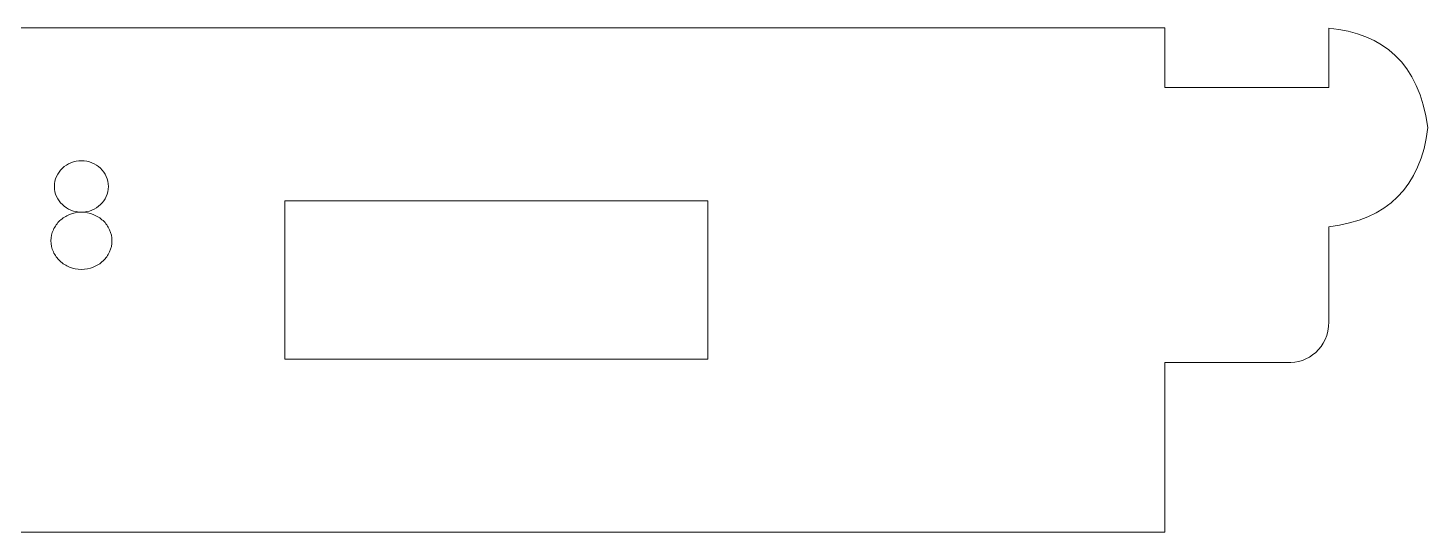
# Model space of a CAD drawing. Header units: centimetres. Extents: x -24 to 24.1, y -20.7 to 0.5.
# Drawn here: x -11.762 to -9.114, y -6.818 to -5.865 of the extents above; entities that cross this region are included whole.
import ezdxf

# ---------------------------------------------------------------- set-up
doc = ezdxf.new("R2010")
doc.units = ezdxf.units.CM
doc.header["$MEASUREMENT"] = 0
doc.layers.add('Layer 1', color=7, linetype='Continuous')

msp = doc.modelspace()

# ---------------------------------------------------------------- linework, layer by layer
at = {"layer": 'Layer 1', "color": 250, "lineweight": 9}
for points, knots in [([(-9.61126, -6.49788), (-9.61126, -6.49788), (-9.61126, -6.81846), (-9.61126, -6.81846), (-9.61126, -6.81846), (-9.61126, -6.81846), (-12.14126, -6.81846), (-12.14126, -6.81846), (-12.14126, -6.81846), (-12.14126, -6.81846), (-12.14126, -6.49788), (-12.14126, -6.49788), (-12.14126, -6.49788), (-12.14126, -6.49788), (-12.34102, -6.49788), (-12.34102, -6.49788), (-12.34102, -6.49788), (-12.3873, -6.50053), (-12.44894, -6.48031), (-12.45112, -6.40042), (-12.45112, -6.40042), (-12.45112, -6.40042), (-12.4509, -6.24075), (-12.4509, -6.24075), (-12.4509, -6.24075), (-12.56053, -6.22925), (-12.63026, -6.17437), (-12.63879, -6.05283), (-12.63879, -6.05283), (-12.62662, -5.93156), (-12.56094, -5.87278), (-12.45126, -5.86534), (-12.45126, -5.86534), (-12.45126, -5.86534), (-12.4509, -5.97627), (-12.4509, -5.97627), (-12.4509, -5.97627), (-12.4509, -5.97627), (-12.14126, -5.97737), (-12.14126, -5.97737), (-12.14126, -5.97737), (-12.14126, -5.97737), (-12.14126, -5.86475), (-12.14126, -5.86475), (-12.14126, -5.86475), (-12.14126, -5.86475), (-9.61126, -5.86475), (-9.61126, -5.86475), (-9.61126, -5.86475), (-9.61126, -5.86475), (-9.61126, -5.97737), (-9.61126, -5.97737), (-9.61126, -5.97737), (-9.61126, -5.97737), (-9.30126, -5.97737), (-9.30126, -5.97737), (-9.30126, -5.97737), (-9.30126, -5.97737), (-9.30125, -5.86534), (-9.30125, -5.86534), (-9.30125, -5.86534), (-9.19864, -5.87447), (-9.13129, -5.93059), (-9.11373, -6.05305), (-9.11373, -6.05305), (-9.12753, -6.16592), (-9.19069, -6.22782), (-9.30126, -6.24078), (-9.30126, -6.24078), (-9.30126, -6.24078), (-9.30126, -6.42071), (-9.30126, -6.42071), (-9.30126, -6.42071), (-9.30169, -6.46991), (-9.341, -6.50053), (-9.38029, -6.49788), (-9.38029, -6.49788), (-9.38029, -6.49788), (-9.61126, -6.49788), (-9.61126, -6.49788)], [0, 0, 0, 0, 0.047619, 0.047619, 0.047619, 0.047619, 0.0952381, 0.0952381, 0.0952381, 0.0952381, 0.1428571, 0.1428571, 0.1428571, 0.1428571, 0.1904762, 0.1904762, 0.1904762, 0.1904762, 0.2380952, 0.2380952, 0.2380952, 0.2380952, 0.2857143, 0.2857143, 0.2857143, 0.2857143, 0.3333333, 0.3333333, 0.3333333, 0.3333333, 0.3809524, 0.3809524, 0.3809524, 0.3809524, 0.4285714, 0.4285714, 0.4285714, 0.4285714, 0.4761905, 0.4761905, 0.4761905, 0.4761905, 0.5238095, 0.5238095, 0.5238095, 0.5238095, 0.5714286, 0.5714286, 0.5714286, 0.5714286, 0.6190476, 0.6190476, 0.6190476, 0.6190476, 0.6666667, 0.6666667, 0.6666667, 0.6666667, 0.7142857, 0.7142857, 0.7142857, 0.7142857, 0.7619048, 0.7619048, 0.7619048, 0.7619048, 0.8095238, 0.8095238, 0.8095238, 0.8095238, 0.8571429, 0.8571429, 0.8571429, 0.8571429, 0.9047619, 0.9047619, 0.9047619, 0.9047619, 1, 1, 1, 1]), ([(-11.66091, -6.2132), (-11.66787, -6.2132), (-11.67446, -6.21193), (-11.68067, -6.20939), (-11.68067, -6.20939), (-11.68688, -6.20685), (-11.69229, -6.20337), (-11.6969, -6.19895), (-11.6969, -6.19895), (-11.70151, -6.19452), (-11.70517, -6.1894), (-11.7079, -6.18356), (-11.7079, -6.18356), (-11.71063, -6.17773), (-11.71199, -6.17143), (-11.71199, -6.16466), (-11.71199, -6.16466), (-11.71199, -6.15788), (-11.71063, -6.15153), (-11.7079, -6.14561), (-11.7079, -6.14561), (-11.70517, -6.13968), (-11.70151, -6.13451), (-11.6969, -6.13008), (-11.6969, -6.13008), (-11.69229, -6.12566), (-11.68688, -6.12218), (-11.68067, -6.11964), (-11.68067, -6.11964), (-11.67446, -6.1171), (-11.66787, -6.11583), (-11.66091, -6.11583), (-11.66091, -6.11583), (-11.65395, -6.11583), (-11.64737, -6.1171), (-11.64116, -6.11964), (-11.64116, -6.11964), (-11.63495, -6.12218), (-11.62954, -6.12566), (-11.62493, -6.13008), (-11.62493, -6.13008), (-11.62032, -6.13451), (-11.61665, -6.13968), (-11.61392, -6.14561), (-11.61392, -6.14561), (-11.6112, -6.15153), (-11.60983, -6.15788), (-11.60983, -6.16466), (-11.60983, -6.16466), (-11.60983, -6.17143), (-11.6112, -6.17773), (-11.61392, -6.18356), (-11.61392, -6.18356), (-11.61665, -6.1894), (-11.62032, -6.19452), (-11.62493, -6.19895), (-11.62493, -6.19895), (-11.62954, -6.20337), (-11.63495, -6.20685), (-11.64116, -6.20939), (-11.64116, -6.20939), (-11.64737, -6.21193), (-11.65395, -6.2132), (-11.66091, -6.2132)], [0, 0, 0, 0, 0.0588235, 0.0588235, 0.0588235, 0.0588235, 0.1176471, 0.1176471, 0.1176471, 0.1176471, 0.1764706, 0.1764706, 0.1764706, 0.1764706, 0.2352941, 0.2352941, 0.2352941, 0.2352941, 0.2941176, 0.2941176, 0.2941176, 0.2941176, 0.3529412, 0.3529412, 0.3529412, 0.3529412, 0.4117647, 0.4117647, 0.4117647, 0.4117647, 0.4705882, 0.4705882, 0.4705882, 0.4705882, 0.5294118, 0.5294118, 0.5294118, 0.5294118, 0.5882353, 0.5882353, 0.5882353, 0.5882353, 0.6470588, 0.6470588, 0.6470588, 0.6470588, 0.7058824, 0.7058824, 0.7058824, 0.7058824, 0.7647059, 0.7647059, 0.7647059, 0.7647059, 0.8235294, 0.8235294, 0.8235294, 0.8235294, 0.8823529, 0.8823529, 0.8823529, 0.8823529, 1, 1, 1, 1]), ([(-11.66091, -6.2132), (-11.66787, -6.2132), (-11.67446, -6.21193), (-11.68067, -6.20939), (-11.68067, -6.20939), (-11.68688, -6.20685), (-11.69229, -6.20337), (-11.6969, -6.19895), (-11.6969, -6.19895), (-11.70151, -6.19452), (-11.70517, -6.1894), (-11.7079, -6.18356), (-11.7079, -6.18356), (-11.71063, -6.17773), (-11.71199, -6.17143), (-11.71199, -6.16466), (-11.71199, -6.16466), (-11.71199, -6.15788), (-11.71063, -6.15153), (-11.7079, -6.14561), (-11.7079, -6.14561), (-11.70517, -6.13968), (-11.70151, -6.13451), (-11.6969, -6.13008), (-11.6969, -6.13008), (-11.69229, -6.12566), (-11.68688, -6.12218), (-11.68067, -6.11964), (-11.68067, -6.11964), (-11.67446, -6.1171), (-11.66787, -6.11583), (-11.66091, -6.11583), (-11.66091, -6.11583), (-11.65395, -6.11583), (-11.64737, -6.1171), (-11.64116, -6.11964), (-11.64116, -6.11964), (-11.63495, -6.12218), (-11.62954, -6.12566), (-11.62493, -6.13008), (-11.62493, -6.13008), (-11.62032, -6.13451), (-11.61665, -6.13968), (-11.61392, -6.14561), (-11.61392, -6.14561), (-11.6112, -6.15153), (-11.60983, -6.15788), (-11.60983, -6.16466), (-11.60983, -6.16466), (-11.60983, -6.17143), (-11.6112, -6.17773), (-11.61392, -6.18356), (-11.61392, -6.18356), (-11.61665, -6.1894), (-11.62032, -6.19452), (-11.62493, -6.19895), (-11.62493, -6.19895), (-11.62954, -6.20337), (-11.63495, -6.20685), (-11.64116, -6.20939), (-11.64116, -6.20939), (-11.64737, -6.21193), (-11.65395, -6.2132), (-11.66091, -6.2132)], [0, 0, 0, 0, 0.0588235, 0.0588235, 0.0588235, 0.0588235, 0.1176471, 0.1176471, 0.1176471, 0.1176471, 0.1764706, 0.1764706, 0.1764706, 0.1764706, 0.2352941, 0.2352941, 0.2352941, 0.2352941, 0.2941176, 0.2941176, 0.2941176, 0.2941176, 0.3529412, 0.3529412, 0.3529412, 0.3529412, 0.4117647, 0.4117647, 0.4117647, 0.4117647, 0.4705882, 0.4705882, 0.4705882, 0.4705882, 0.5294118, 0.5294118, 0.5294118, 0.5294118, 0.5882353, 0.5882353, 0.5882353, 0.5882353, 0.6470588, 0.6470588, 0.6470588, 0.6470588, 0.7058824, 0.7058824, 0.7058824, 0.7058824, 0.7647059, 0.7647059, 0.7647059, 0.7647059, 0.8235294, 0.8235294, 0.8235294, 0.8235294, 0.8823529, 0.8823529, 0.8823529, 0.8823529, 1, 1, 1, 1]), ([(-10.47626, -6.1916), (-10.47626, -6.1916), (-10.47626, -6.4916), (-10.47626, -6.4916), (-10.47626, -6.4916), (-10.47626, -6.4916), (-11.27626, -6.4916), (-11.27626, -6.4916), (-11.27626, -6.4916), (-11.27626, -6.4916), (-11.27626, -6.1916), (-11.27626, -6.1916), (-11.27626, -6.1916), (-11.27626, -6.1916), (-10.47626, -6.1916), (-10.47626, -6.1916)], [0, 0, 0, 0, 0.2, 0.2, 0.2, 0.2, 0.4, 0.4, 0.4, 0.4, 0.6, 0.6, 0.6, 0.6, 1, 1, 1, 1]), ([(-11.66091, -6.32157), (-11.66882, -6.32157), (-11.67625, -6.32016), (-11.68321, -6.31734), (-11.68321, -6.31734), (-11.69017, -6.31451), (-11.69628, -6.31061), (-11.70155, -6.30562), (-11.70155, -6.30562), (-11.70682, -6.30064), (-11.71096, -6.29485), (-11.71397, -6.28827), (-11.71397, -6.28827), (-11.71698, -6.28168), (-11.71849, -6.27472), (-11.71849, -6.26738), (-11.71849, -6.26738), (-11.71849, -6.26005), (-11.71698, -6.25308), (-11.71397, -6.2465), (-11.71397, -6.2465), (-11.71096, -6.23991), (-11.70682, -6.23418), (-11.70155, -6.22928), (-11.70155, -6.22928), (-11.69628, -6.22439), (-11.69017, -6.22049), (-11.68321, -6.21757), (-11.68321, -6.21757), (-11.67625, -6.21466), (-11.66882, -6.2132), (-11.66091, -6.2132), (-11.66091, -6.2132), (-11.65301, -6.2132), (-11.64553, -6.21466), (-11.63848, -6.21757), (-11.63848, -6.21757), (-11.63142, -6.22049), (-11.62526, -6.22439), (-11.61999, -6.22928), (-11.61999, -6.22928), (-11.61472, -6.23418), (-11.61058, -6.23991), (-11.60757, -6.2465), (-11.60757, -6.2465), (-11.60456, -6.25308), (-11.60306, -6.26005), (-11.60306, -6.26738), (-11.60306, -6.26738), (-11.60306, -6.27472), (-11.60456, -6.28168), (-11.60757, -6.28827), (-11.60757, -6.28827), (-11.61058, -6.29485), (-11.61472, -6.30064), (-11.61999, -6.30562), (-11.61999, -6.30562), (-11.62526, -6.31061), (-11.63142, -6.31451), (-11.63848, -6.31734), (-11.63848, -6.31734), (-11.64553, -6.32016), (-11.65301, -6.32157), (-11.66091, -6.32157)], [0, 0, 0, 0, 0.0588235, 0.0588235, 0.0588235, 0.0588235, 0.1176471, 0.1176471, 0.1176471, 0.1176471, 0.1764706, 0.1764706, 0.1764706, 0.1764706, 0.2352941, 0.2352941, 0.2352941, 0.2352941, 0.2941176, 0.2941176, 0.2941176, 0.2941176, 0.3529412, 0.3529412, 0.3529412, 0.3529412, 0.4117647, 0.4117647, 0.4117647, 0.4117647, 0.4705882, 0.4705882, 0.4705882, 0.4705882, 0.5294118, 0.5294118, 0.5294118, 0.5294118, 0.5882353, 0.5882353, 0.5882353, 0.5882353, 0.6470588, 0.6470588, 0.6470588, 0.6470588, 0.7058824, 0.7058824, 0.7058824, 0.7058824, 0.7647059, 0.7647059, 0.7647059, 0.7647059, 0.8235294, 0.8235294, 0.8235294, 0.8235294, 0.8823529, 0.8823529, 0.8823529, 0.8823529, 1, 1, 1, 1]), ([(-11.66091, -6.32157), (-11.66882, -6.32157), (-11.67625, -6.32016), (-11.68321, -6.31734), (-11.68321, -6.31734), (-11.69017, -6.31451), (-11.69628, -6.31061), (-11.70155, -6.30562), (-11.70155, -6.30562), (-11.70682, -6.30064), (-11.71096, -6.29485), (-11.71397, -6.28827), (-11.71397, -6.28827), (-11.71698, -6.28168), (-11.71849, -6.27472), (-11.71849, -6.26738), (-11.71849, -6.26738), (-11.71849, -6.26005), (-11.71698, -6.25308), (-11.71397, -6.2465), (-11.71397, -6.2465), (-11.71096, -6.23991), (-11.70682, -6.23418), (-11.70155, -6.22928), (-11.70155, -6.22928), (-11.69628, -6.22439), (-11.69017, -6.22049), (-11.68321, -6.21757), (-11.68321, -6.21757), (-11.67625, -6.21466), (-11.66882, -6.2132), (-11.66091, -6.2132), (-11.66091, -6.2132), (-11.65301, -6.2132), (-11.64553, -6.21466), (-11.63848, -6.21757), (-11.63848, -6.21757), (-11.63142, -6.22049), (-11.62526, -6.22439), (-11.61999, -6.22928), (-11.61999, -6.22928), (-11.61472, -6.23418), (-11.61058, -6.23991), (-11.60757, -6.2465), (-11.60757, -6.2465), (-11.60456, -6.25308), (-11.60306, -6.26005), (-11.60306, -6.26738), (-11.60306, -6.26738), (-11.60306, -6.27472), (-11.60456, -6.28168), (-11.60757, -6.28827), (-11.60757, -6.28827), (-11.61058, -6.29485), (-11.61472, -6.30064), (-11.61999, -6.30562), (-11.61999, -6.30562), (-11.62526, -6.31061), (-11.63142, -6.31451), (-11.63848, -6.31734), (-11.63848, -6.31734), (-11.64553, -6.32016), (-11.65301, -6.32157), (-11.66091, -6.32157)], [0, 0, 0, 0, 0.0588235, 0.0588235, 0.0588235, 0.0588235, 0.1176471, 0.1176471, 0.1176471, 0.1176471, 0.1764706, 0.1764706, 0.1764706, 0.1764706, 0.2352941, 0.2352941, 0.2352941, 0.2352941, 0.2941176, 0.2941176, 0.2941176, 0.2941176, 0.3529412, 0.3529412, 0.3529412, 0.3529412, 0.4117647, 0.4117647, 0.4117647, 0.4117647, 0.4705882, 0.4705882, 0.4705882, 0.4705882, 0.5294118, 0.5294118, 0.5294118, 0.5294118, 0.5882353, 0.5882353, 0.5882353, 0.5882353, 0.6470588, 0.6470588, 0.6470588, 0.6470588, 0.7058824, 0.7058824, 0.7058824, 0.7058824, 0.7647059, 0.7647059, 0.7647059, 0.7647059, 0.8235294, 0.8235294, 0.8235294, 0.8235294, 0.8823529, 0.8823529, 0.8823529, 0.8823529, 1, 1, 1, 1])]:
    msp.add_open_spline(points, degree=3, knots=knots, dxfattribs=at)

doc.saveas('drawing.dxf')
